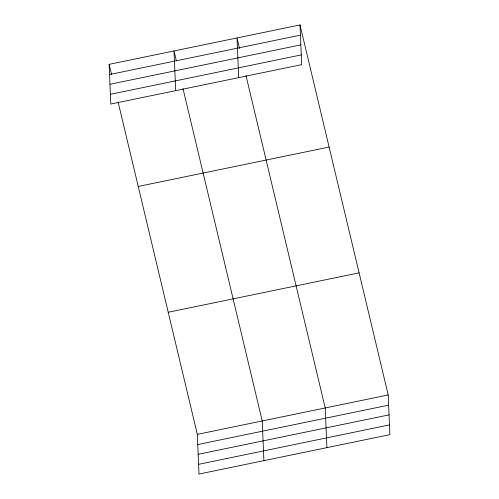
<?xml version="1.0" encoding="UTF-8"?>
<svg xmlns="http://www.w3.org/2000/svg" width="499" height="499" viewBox="0 0 499 499"><rect width="100%" height="100%" fill="white"/><g stroke="black" fill="none" stroke-linecap="round" stroke-linejoin="round"><path stroke-width="0.75" d="M300.011 24.95L301.67 64.633L110.784 104.042L109.119 64.352L300.011 24.95L388.216 394.959L389.881 434.648L198.989 474.05L197.33 434.367L118.107 102.039M109.549 74.544L300.435 35.142M109.955 84.281L300.847 44.873M110.379 94.305L301.265 54.902M138.229 186.458L329.115 147.055M168.219 312.262L359.105 272.859M197.33 434.367L388.216 394.959M197.754 444.553L388.64 405.151M198.165 454.29L389.052 414.881M198.583 464.32L389.469 424.911M239.532 48.503L237.019 37.955L238.678 77.638M246.001 75.642L325.223 407.964L326.889 447.647M176.359 60.753L174.02 50.954L175.685 90.643M183.008 88.641L262.231 420.969L263.89 460.652M109.119 64.352L111.639 74.906"/></g></svg>
